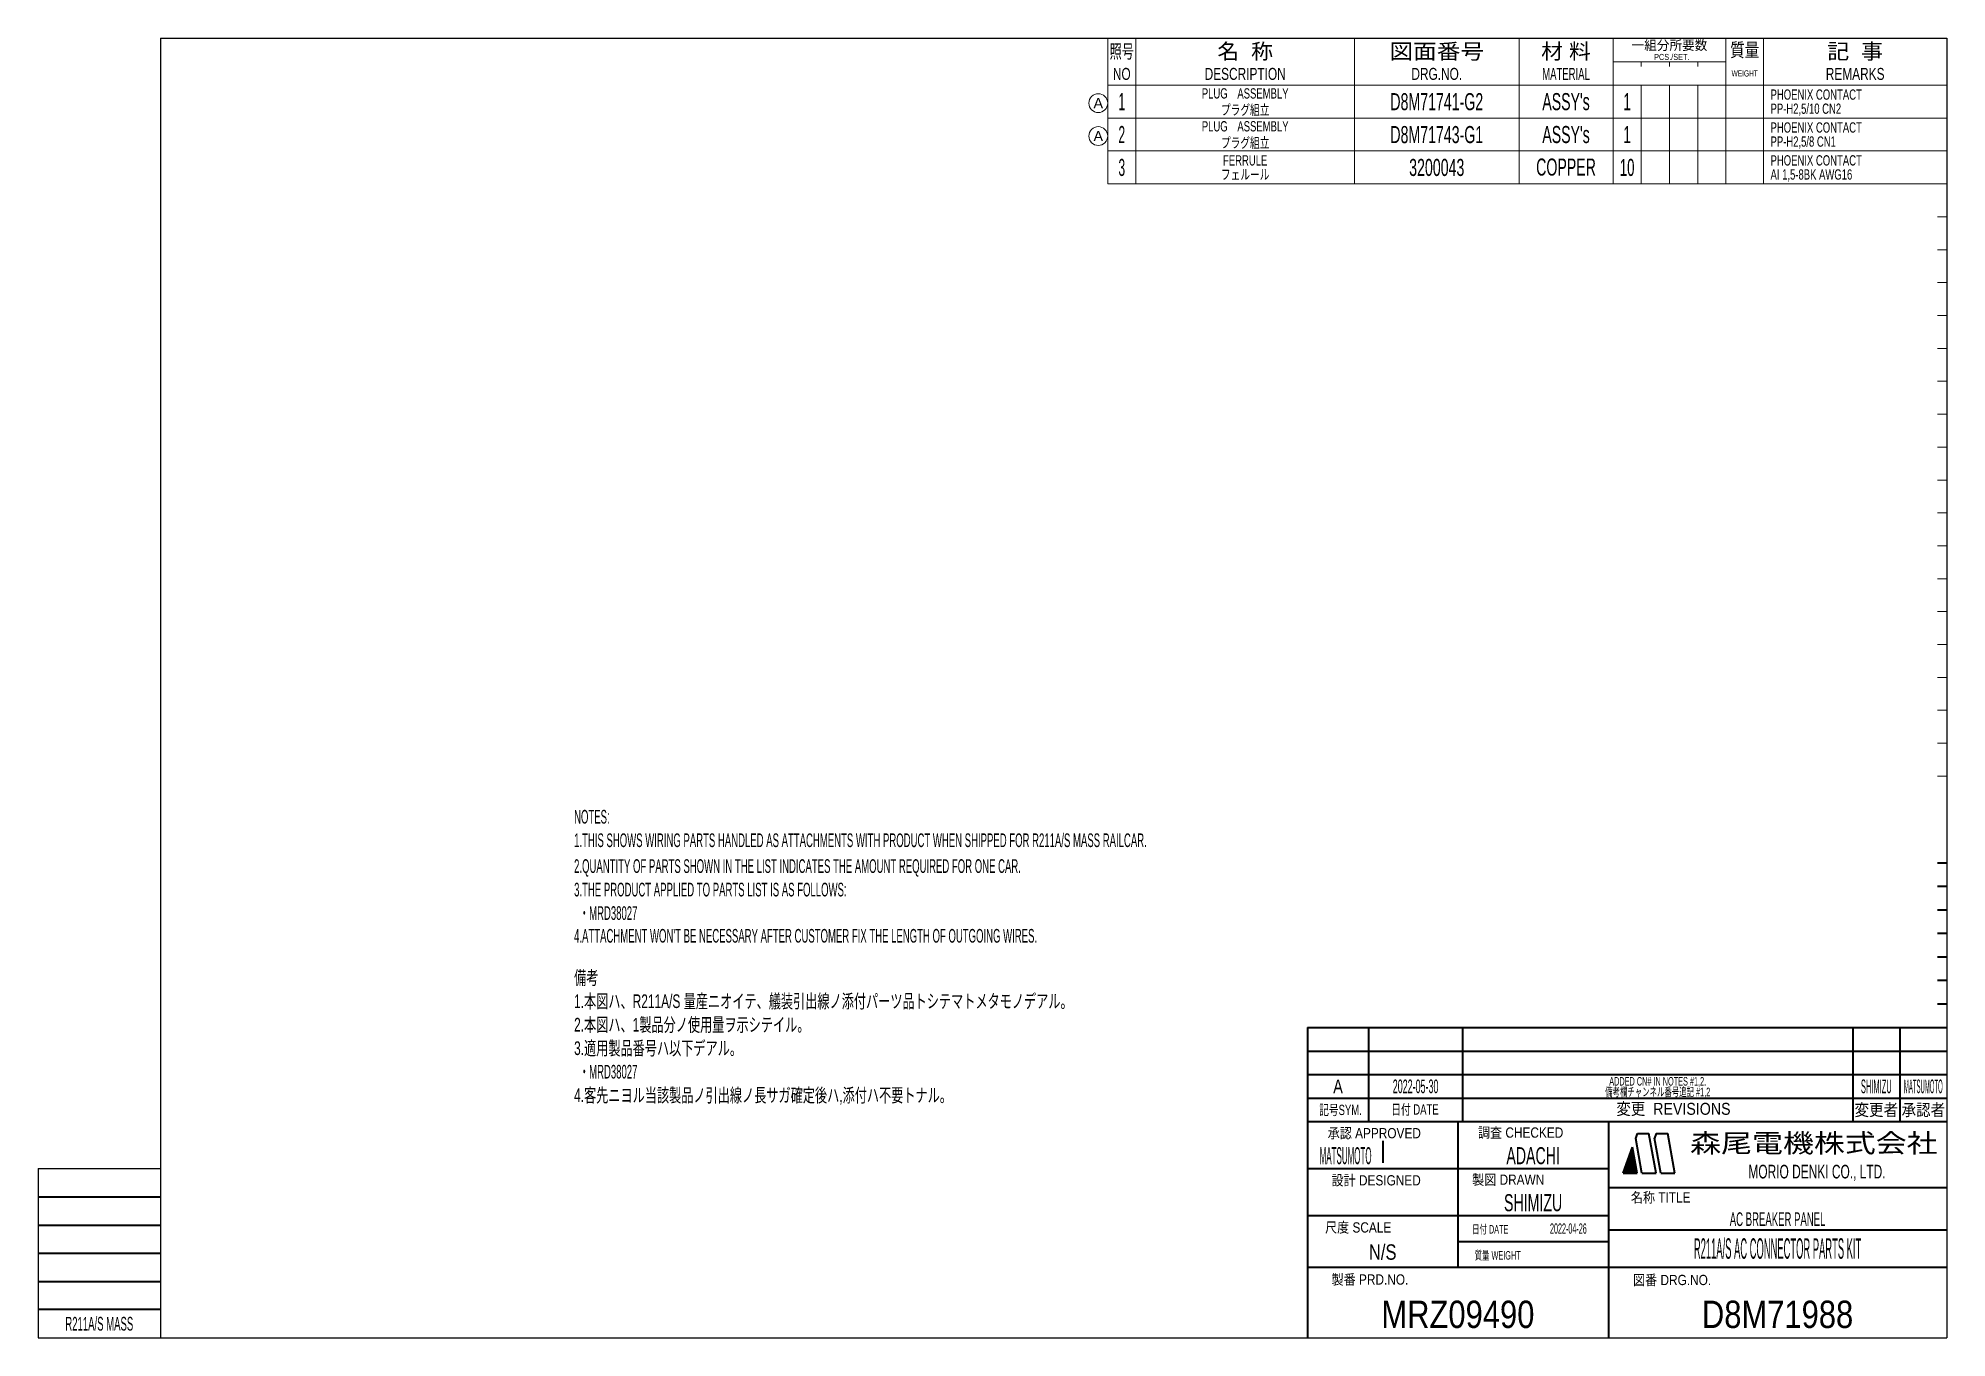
# Model space of a CAD drawing. Header units: millimetres. Extents: x 7 to 413, y 10 to 287.
import ezdxf
from ezdxf.enums import TextEntityAlignment as Align

# ---------------------------------------------------------------- set-up
doc = ezdxf.new("R2010")
doc.units = ezdxf.units.MM
for name, color, linetype in [('GR1_05', 7, 'Continuous'), ('図面枠B6M', 7, 'Continuous'), ('図面枠D8M', 7, 'Continuous'), ('表題、部品表_01', 7, 'Continuous'), ('表題、部品表_02', 7, 'Continuous'), ('表題、部品表_03', 7, 'Continuous')]:
    doc.layers.add(name, color=color, linetype=linetype)
doc.styles.add('HG丸ｺﾞｼｯｸM-PRO', font='')
doc.styles.get('HG丸ｺﾞｼｯｸM-PRO').set_extended_font_data('HG丸ｺﾞｼｯｸM-PRO')

# ---------------------------------------------------------------- blocks, each defined once
blk = doc.blocks.new('BLKF024')
at = {"layer": '図面枠D8M', "color": 4, "linetype": 'Continuous', "lineweight": 13}
for p, q in [((344.778471, 46.998727), (346.524087, 48.744343)), ((344.8594, 47.221078), (346.502888, 48.864566)), ((344.940329, 47.443428), (346.48169, 48.984789)), ((345.021258, 47.665778), (346.460491, 49.105012)), ((345.102186, 47.888128), (346.439293, 49.225235)), ((345.183115, 48.110479), (346.418094, 49.345457)), ((345.264044, 48.332829), (346.396896, 49.46568)), ((345.344973, 48.555179), (346.375697, 49.585903)), ((345.425902, 48.777529), (346.354499, 49.706126)), ((345.506831, 48.999879), (346.3333, 49.826349)), ((345.58776, 49.22223), (346.312102, 49.946572)), ((345.668689, 49.44458), (346.290903, 50.066794)), ((345.749617, 49.66693), (346.269705, 50.187017)), ((345.830546, 49.88928), (346.248506, 50.30724)), ((345.911475, 50.111631), (346.227307, 50.427463)), ((345.992404, 50.333981), (346.206109, 50.547686)), ((346.073333, 50.556331), (346.18491, 50.667909)), ((346.154262, 50.778681), (346.163712, 50.788131)), ((344.157871, 45.246757), (346.693675, 47.782561)), ((344.211969, 45.442276), (346.672477, 47.902784)), ((344.292898, 45.664626), (346.651278, 48.023006)), ((344.299292, 45.246757), (346.714874, 47.662338)), ((344.373827, 45.886976), (346.63008, 48.143229)), ((344.440714, 45.246757), (346.736072, 47.542115)), ((344.454756, 46.109327), (346.608881, 48.263452)), ((344.535684, 46.331677), (346.587682, 48.383675)), ((344.582135, 45.246757), (346.757271, 47.421892)), ((344.616613, 46.554027), (346.566484, 48.503898)), ((344.697542, 46.776377), (346.545285, 48.624121)), ((344.723556, 45.246757), (346.778469, 47.301669)), ((344.864978, 45.246757), (346.799668, 47.181447)), ((345.006399, 45.246757), (346.820866, 47.061224)), ((345.147821, 45.246757), (346.842065, 46.941001)), ((345.289242, 45.246757), (346.863263, 46.820778)), ((345.430663, 45.246757), (346.884462, 46.700555)), ((345.572085, 45.246757), (346.90566, 46.580332)), ((345.713506, 45.246757), (346.926859, 46.46011)), ((345.854927, 45.246757), (346.948057, 46.339887)), ((345.996349, 45.246757), (346.969256, 46.219664)), ((346.13777, 45.246757), (346.990455, 46.099441)), ((346.279191, 45.246757), (347.011653, 45.979218)), ((346.420613, 45.246757), (347.032852, 45.858995)), ((346.562034, 45.246757), (347.05405, 45.738773)), ((346.703455, 45.246757), (347.075249, 45.61855)), ((346.844877, 45.246757), (347.096447, 45.498327)), ((346.986298, 45.246757), (347.117646, 45.378104)), ((347.12772, 45.246757), (347.138844, 45.257881))]:
    blk.add_line(p, q, dxfattribs=at)
blk = doc.blocks.new('BLKF023')
at = {"layer": '図面枠D8M', "color": 2, "linetype": 'Continuous', "lineweight": 25}
for p, q in [((33, 286.75), (413, 286.75)), ((33, 286.75), (33, 10.25)), ((413, 286.75), (413, 10.25)), ((7, 46.25), (7, 10.25)), ((7, 46.25), (33, 46.25)), ((7, 10.25), (413, 10.25))]:
    blk.add_line(p, q, dxfattribs=at)
at = {"layer": '図面枠D8M', "color": 4, "linetype": 'Continuous', "lineweight": 13}
for p, q in [((413, 269.75), (411, 269.75)), ((413, 262.75), (411, 262.75)), ((413, 255.75), (411, 255.75)), ((413, 248.75), (411, 248.75)), ((413, 241.75), (411, 241.75)), ((413, 234.75), (411, 234.75)), ((413, 227.75), (411, 227.75)), ((413, 220.75), (411, 220.75)), ((413, 213.75), (411, 213.75)), ((413, 206.75), (411, 206.75)), ((413, 199.75), (411, 199.75)), ((413, 192.75), (411, 192.75)), ((413, 185.75), (411, 185.75)), ((413, 178.75), (411, 178.75)), ((413, 171.75), (411, 171.75)), ((413, 164.75), (411, 164.75)), ((413, 157.75), (411, 157.75)), ((413, 150.75), (411, 150.75)), ((413, 143.75), (411, 143.75)), ((413, 136.75), (411, 136.75)), ((411, 129.75), (413, 129.75))]:
    blk.add_line(p, q, dxfattribs=at)
at = {"layer": '図面枠D8M', "color": 3, "linetype": 'Continuous', "lineweight": 35}
for p, q in [((413, 111.25), (411, 111.25)), ((413, 106.25), (411, 106.25)), ((413, 101.25), (411, 101.25)), ((413, 96.25), (411, 96.25)), ((413, 91.25), (411, 91.25)), ((413, 86.25), (411, 86.25)), ((413, 81.25), (411, 81.25)), ((277, 76.25), (413, 76.25)), ((277, 76.25), (277, 10.25)), ((290, 76.25), (290, 56.25)), ((310, 76.25), (310, 56.25)), ((393, 76.25), (393, 56.25)), ((403, 76.25), (403, 56.25)), ((277, 71.25), (413, 71.25)), ((277, 66.25), (413, 66.25)), ((277, 61.25), (413, 61.25)), ((277, 56.25), (413, 56.25)), ((309, 56.25), (309, 25.25)), ((341, 56.25), (341, 10.25)), ((346.84, 52.65), (347.23, 53.75)), ((347.23, 53.75), (349.64, 53.75)), ((351.14, 45.25), (349.64, 53.75)), ((351.18, 53.75), (350.82, 52.76)), ((351.18, 53.75), (353.64, 53.75)), ((355.14, 45.25), (353.64, 53.75)), ((293, 52.17), (293, 47.48)), ((344.14, 45.25), (346.16, 50.8)), ((347.14, 45.25), (346.16, 50.8)), ((348.14, 45.25), (346.84, 52.65)), ((352.14, 45.25), (350.82, 52.76)), ((277, 46.25), (341, 46.25)), ((344.14, 45.25), (347.14, 45.25)), ((348.14, 45.25), (351.14, 45.25)), ((352.14, 45.25), (355.14, 45.25)), ((341, 42.25), (413, 42.25)), ((7, 40.25), (33, 40.25)), ((7, 34.25), (33, 34.25)), ((277, 36.25), (341, 36.25)), ((341, 33.25), (413, 33.25)), ((309, 30.75), (341, 30.75)), ((7, 28.25), (33, 28.25)), ((277, 25.25), (413, 25.25)), ((7, 22.25), (33, 22.25)), ((33, 16.25), (7, 16.25))]:
    blk.add_line(p, q, dxfattribs=at)
at = {"layer": '図面枠D8M', "color": 4, "linetype": 'Continuous', "lineweight": 13}
blk.add_blockref('BLKF024', (0, 0), dxfattribs=at)
at = {"layer": '図面枠D8M', "color": 4, "linetype": 'Continuous', "lineweight": 13, "style": 'HG丸ｺﾞｼｯｸM-PRO'}
for s, height, width, p in [('記号SYM.', 2.182, 0.69227, (284.03, 58.74)), ('日付 DATE', 2.182, 0.692507, (299.87, 58.83)), ('変更  REVISIONS', 2.5455, 0.887352, (354.85, 58.97)), ('変更者', 2.545, 0.887717, (398, 58.75)), ('承認者', 2.545, 0.887717, (408, 58.75)), ('承認 APPROVED', 2.1818, 0.863151, (291.21, 53.79)), ('調査 CHECKED', 2.182, 0.863174, (322.34, 53.92)), ('設計 DESIGNED', 2.1818, 0.862613, (291.61, 43.76)), ('製図 DRAWN', 2.182, 0.863099, (319.7, 43.9)), ('名称 TITLE', 2.182, 0.862489, (352.13, 40.11)), ('尺度 SCALE', 2.182, 0.862581, (287.78, 33.74)), ('日付 DATE', 1.818, 0.618255, (315.88, 33.34)), ('質量 WEIGHT', 1.818, 0.618812, (317.46, 27.8)), ('製番 PRD.NO.', 2.182, 0.863299, (290.29, 22.66)), ('図番 DRG.NO.', 2.182, 0.863083, (354.56, 22.56))]:
    blk.add_text(s, height=height, dxfattribs=dict(at, width=width)).set_placement(p, align=Align.MIDDLE_CENTER)
at = {"layer": '図面枠D8M', "color": 2, "linetype": 'Continuous', "lineweight": 25, "style": 'HG丸ｺﾞｼｯｸM-PRO', "width": 1.206081}
blk.add_text('森尾電機株式会社', height=4, dxfattribs=at).set_placement((384.72, 51.68), align=Align.MIDDLE_CENTER)
at = {"layer": '図面枠D8M', "color": 3, "linetype": 'Continuous', "lineweight": 35, "style": 'HG丸ｺﾞｼｯｸM-PRO', "width": 0.652197}
blk.add_text('MORIO DENKI CO., LTD.', height=2.9091, dxfattribs=at).set_placement((385.38, 45.61), align=Align.MIDDLE_CENTER)
blk = doc.blocks.new('BLKF025')
at = {"layer": '図面枠D8M', "color": 3, "linetype": 'Continuous', "lineweight": 35, "style": 'HG丸ｺﾞｼｯｸM-PRO'}
for s, height, width, p in [('A', 2.91, 0.782973, (283.5, 63.75)), ('2022-05-30', 2.909, 0.488281, (300, 63.75)), ('SHIMIZU', 2.909, 0.359252, (398, 63.75)), ('MATSUMOTO', 2.909, 0.26157, (408, 63.75)), ('MATSUMOTO', 3.636, 0.349502, (285.11, 49)), ('ADACHI', 3.636, 0.619335, (325, 49)), ('SHIMIZU', 3.636, 0.619849, (325, 39)), ('AC BREAKER PANEL', 2.9091, 0.52266, (377, 35.5)), ('2022-04-26', 2.182, 0.482412, (332.5, 33.5)), ('N/S', 3.273, 0.805664, (293, 28.5)), ('R211A/S AC CONNECTOR PARTS KIT', 4.3636, 0.342135, (377, 29.25)), ('MRZ09490', 5.818, 0.845879, (309, 15.25)), ('D8M71988', 5.818, 0.845432, (377, 15.25))]:
    blk.add_text(s, height=height, dxfattribs=dict(at, width=width)).set_placement(p, align=Align.MIDDLE_CENTER)
blk = doc.blocks.new('BLKF026')
at = {"layer": '表題、部品表_02', "color": 4, "linetype": 'Continuous', "lineweight": 13}
for p, q in [((234.5, 276.75), (234.5, 269.75)), ((234.5, 276.75), (413, 276.75)), ((240.5, 276.75), (240.5, 269.75)), ((287, 276.75), (287, 269.75)), ((322, 276.75), (322, 269.75)), ((342, 276.75), (342, 269.75)), ((348, 276.75), (348, 269.75)), ((354, 276.75), (354, 269.75)), ((360, 269.75), (360, 276.75)), ((366, 276.75), (366, 269.75)), ((374, 276.75), (374, 269.75)), ((413, 276.75), (413, 269.75)), ((234.5, 269.75), (413, 269.75))]:
    blk.add_line(p, q, dxfattribs=at)
blk = doc.blocks.new('BLKF029')
at = {"layer": '表題、部品表_01', "color": 4, "linetype": 'Continuous', "lineweight": 13}
for p, q in [((234.5, 286.75), (234.5, 276.75)), ((234.5, 286.75), (413, 286.75)), ((240.5, 286.75), (240.5, 276.75)), ((287, 286.75), (287, 276.75)), ((322, 286.75), (322, 276.75)), ((342, 286.75), (342, 276.75)), ((366, 286.75), (366, 276.75)), ((374, 286.75), (374, 276.75)), ((413, 286.75), (413, 276.75)), ((342, 281.75), (366, 281.75)), ((348, 280.75), (348, 281.75)), ((354, 281.75), (354, 280.75)), ((360, 281.75), (360, 280.75)), ((234.5, 276.75), (413, 276.75))]:
    blk.add_line(p, q, dxfattribs=at)
at = {"layer": '表題、部品表_01', "color": 3, "linetype": 'Continuous', "lineweight": 35, "style": 'HG丸ｺﾞｼｯｸM-PRO'}
for s, height, width, p in [('照号', 2.909, 0.651535, (237.5, 283.95)), ('名  称', 3.273, 1.042426, (263.75, 283.95)), ('図面番号', 3.273, 1.127518, (304.5, 283.95)), ('材 料', 3.273, 1.042439, (332, 283.95)), ('一組分所要数', 2.036, 0.966638, (354, 285.25)), ('質量', 2.909, 0.781842, (370, 284.25)), ('記  事', 3.273, 1.042426, (393.5, 283.95)), ('NO', 2.545, 0.740841, (237.5, 279.15)), ('DESCRIPTION', 2.5455, 0.741365, (263.75, 279.15)), ('DRG.NO.', 2.545, 0.741189, (304.5, 279.15)), ('MATERIAL', 2.545, 0.594756, (332, 279.15)), ('PCS./SET.', 1.309, 0.862935, (354.5, 282.75)), ('REMARKS', 2.545, 0.742803, (393.5, 279.15)), ('WEIGHT', 1.309, 0.635507, (370, 279.25))]:
    blk.add_text(s, height=height, dxfattribs=dict(at, width=width)).set_placement(p, align=Align.MIDDLE_CENTER)
blk = doc.blocks.new('BLKF028')
at = {"layer": '表題、部品表_01', "color": 3, "linetype": 'Continuous', "lineweight": 13}
blk.add_blockref('BLKF029', (0, 0), dxfattribs=at)
blk = doc.blocks.new('BLKF030')
at = {"layer": '表題、部品表_02', "color": 4, "linetype": 'Continuous', "lineweight": 13}
for p, q in [((234.5, 269.75), (234.5, 262.75)), ((234.5, 269.75), (413, 269.75)), ((240.5, 269.75), (240.5, 262.75)), ((287, 269.75), (287, 262.75)), ((322, 269.75), (322, 262.75)), ((342, 269.75), (342, 262.75)), ((348, 269.75), (348, 262.75)), ((354, 269.75), (354, 262.75)), ((360, 262.75), (360, 269.75)), ((366, 269.75), (366, 262.75)), ((374, 269.75), (374, 262.75)), ((413, 269.75), (413, 262.75)), ((234.5, 262.75), (413, 262.75))]:
    blk.add_line(p, q, dxfattribs=at)
blk = doc.blocks.new('BLKF032')
at = {"layer": '表題、部品表_02', "color": 4, "linetype": 'Continuous', "lineweight": 13}
for p, q in [((234.5, 262.75), (234.5, 255.75)), ((234.5, 262.75), (413, 262.75)), ((240.5, 262.75), (240.5, 255.75)), ((287, 262.75), (287, 255.75)), ((322, 262.75), (322, 255.75)), ((342, 262.75), (342, 255.75)), ((348, 262.75), (348, 255.75)), ((354, 262.75), (354, 255.75)), ((360, 255.75), (360, 262.75)), ((366, 262.75), (366, 255.75)), ((374, 262.75), (374, 255.75)), ((413, 262.75), (413, 255.75)), ((234.5, 255.75), (413, 255.75))]:
    blk.add_line(p, q, dxfattribs=at)
blk = doc.blocks.new('BLKF034')
at = {"layer": 'GR1_05', "color": 4, "linetype": 'Continuous', "lineweight": 13}
blk.add_circle((232.5, 272.93), 2, dxfattribs=at)
at = {"layer": 'GR1_05', "color": 4, "linetype": 'Continuous', "lineweight": 13, "style": 'HG丸ｺﾞｼｯｸM-PRO', "width": 1.042301}
blk.add_text('A', height=2.18, dxfattribs=at).set_placement((232.5, 272.93), align=Align.MIDDLE_CENTER)
blk = doc.blocks.new('BLKF035')
at = {"layer": 'GR1_05', "color": 4, "linetype": 'Continuous', "lineweight": 13}
blk.add_circle((232.5, 265.93), 2, dxfattribs=at)
at = {"layer": 'GR1_05', "color": 4, "linetype": 'Continuous', "lineweight": 13, "style": 'HG丸ｺﾞｼｯｸM-PRO', "width": 1.042301}
blk.add_text('A', height=2.18, dxfattribs=at).set_placement((232.5, 265.93), align=Align.MIDDLE_CENTER)

msp = doc.modelspace()

# ---------------------------------------------------------------- block references
at = {"layer": 'GR1_05', "color": 4, "linetype": 'Continuous', "lineweight": 13}
for name in ['BLKF034', 'BLKF035']:
    msp.add_blockref(name, (0, 0), dxfattribs=at)
at = {"layer": '図面枠D8M', "color": 4, "linetype": 'Continuous', "lineweight": 35}
msp.add_blockref('BLKF023', (0, 0), dxfattribs=at)
at = {"layer": '図面枠D8M', "color": 3, "linetype": 'Continuous', "lineweight": 35}
msp.add_blockref('BLKF025', (0, 0), dxfattribs=at)
at = {"layer": '表題、部品表_01', "color": 3, "linetype": 'Continuous', "lineweight": 13}
msp.add_blockref('BLKF028', (0, 0), dxfattribs=at)
at = {"layer": '表題、部品表_02', "color": 4, "linetype": 'Continuous', "lineweight": 13}
for name in ['BLKF026', 'BLKF030', 'BLKF032']:
    msp.add_blockref(name, (0, 0), dxfattribs=at)

# ---------------------------------------------------------------- texts
at = {"layer": '図面枠B6M', "color": 3, "linetype": 'Continuous', "lineweight": 35, "style": 'HG丸ｺﾞｼｯｸM-PRO', "width": 0.521884}
msp.add_text('R211A/S MASS', height=2.9091, dxfattribs=at).set_placement((20, 13.25), align=Align.MIDDLE_CENTER)
at = {"layer": '図面枠D8M', "color": 3, "linetype": 'Continuous', "lineweight": 35, "style": 'HG丸ｺﾞｼｯｸM-PRO'}
for s, width, p in [('ADDED CN# IN NOTES #1,2.', 0.618378, (351.5, 64.83)), ('備考欄チャンネル番号追記 #1,2', 0.618732, (351.5, 62.56))]:
    msp.add_text(s, height=1.8182, dxfattribs=dict(at, width=width)).set_placement(p, align=Align.MIDDLE_CENTER)
at = {"layer": '表題、部品表_03', "color": 3, "linetype": 'Continuous', "lineweight": 35, "style": 'HG丸ｺﾞｼｯｸM-PRO'}
for s, height, width, p in [('PLUG\u3000ASSEMBLY', 2.1818, 0.692283, (263.75, 275)), ('1', 3.64, 0.521199, (237.5, 273.25)), ('プラグ組立', 2.182, 0.692256, (263.75, 271.5)), ('D8M71741-G2', 3.6364, 0.619153, (304.5, 273.24)), ("ASSY's", 3.636, 0.617769, (332, 273.25)), ('1', 3.64, 0.576062, (345, 273.25)), ('2', 3.64, 0.521199, (237.5, 266.25)), ('PLUG\u3000ASSEMBLY', 2.1818, 0.692283, (263.75, 268)), ('D8M71743-G1', 3.6364, 0.619153, (304.5, 266.24)), ("ASSY's", 3.636, 0.617769, (332, 266.25)), ('1', 3.64, 0.576062, (345, 266.25)), ('プラグ組立', 2.182, 0.692256, (263.75, 264.5)), ('3', 3.64, 0.521199, (237.5, 259.25)), ('FERRULE', 2.182, 0.691911, (263.75, 260.75)), ('3200043', 3.636, 0.619953, (304.5, 259.25)), ('COPPER', 3.636, 0.618794, (332, 259.33)), ('10', 3.636, 0.576062, (345, 259.25)), ('フェルール', 2.182, 0.692256, (263.75, 257.75))]:
    msp.add_text(s, height=height, dxfattribs=dict(at, width=width)).set_placement(p, align=Align.MIDDLE_CENTER)
for s, height, width, p in [('PHOENIX CONTACT', 2.1818, 0.692624, (375.5, 274.75)), ('PP-H2,5/10 CN2', 2.1818, 0.691249, (375.5, 271.75)), ('PHOENIX CONTACT', 2.1818, 0.692624, (375.5, 267.75)), ('PP-H2,5/8 CN1', 2.1818, 0.691247, (375.5, 264.75)), ('PHOENIX CONTACT', 2.1818, 0.692624, (375.5, 260.75)), ('AI 1,5-8BK AWG16', 2.1818, 0.691768, (375.5, 257.75)), ('NOTES:', 2.909, 0.521723, (121, 121.11)), ('1.THIS SHOWS WIRING PARTS HANDLED AS ATTACHMENTS WITH PRODUCT WHEN SHIPPED FOR R211A/S MASS RAILCAR.', 2.9091, 0.522328, (121, 116.11)), ('2.QUANTITY OF PARTS SHOWN IN THE LIST INDICATES THE AMOUNT REQUIRED FOR ONE CAR.', 2.9091, 0.522263, (121, 110.61)), ('3.THE PRODUCT APPLIED TO PARTS LIST IS AS FOLLOWS:', 2.9091, 0.522709, (121, 105.61)), ('  ・MRD38027', 2.9091, 0.521728, (121, 100.61)), ("4.ATTACHMENT WON'T BE NECESSARY AFTER CUSTOMER FIX THE LENGTH OF OUTGOING WIRES.", 2.9091, 0.522285, (121, 95.78)), ('備考', 2.909, 0.651535, (121, 86.87)), ('1.本図ハ、R211A/S 量産ニオイテ、艤装引出線ノ添付パーツ品トシテマトメタモノデアル。', 2.9091, 0.651678, (121, 81.87)), ('2.本図ハ、1製品分ノ使用量ヲ示シテイル。', 2.9091, 0.651612, (121, 76.87)), ('3.適用製品番号ハ以下デアル。', 2.9091, 0.651572, (121, 71.87)), ('  ・MRD38027', 2.9091, 0.521728, (121, 66.87)), ('4.客先ニヨル当該製品ノ引出線ノ長サガ確定後ハ,添付ハ不要トナル。', 2.9091, 0.651537, (121, 61.86))]:
    msp.add_text(s, height=height, dxfattribs=dict(at, width=width)).set_placement(p, align=Align.MIDDLE_LEFT)

doc.saveas('drawing.dxf')
